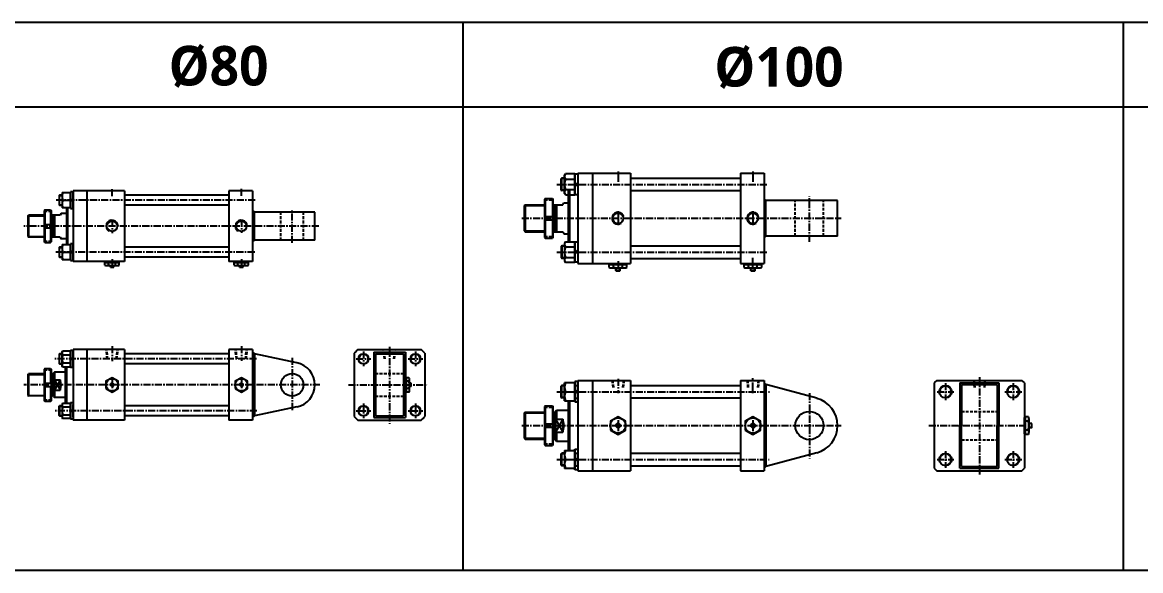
# Model space of a CAD drawing. Extents: x -819 to 5395, y 0 to 1986.
# Drawn here: x 2276 to 4257, y 1015 to 1986 of the extents above; entities that cross this region are included whole.
import ezdxf

# ---------------------------------------------------------------- set-up
doc = ezdxf.new("R2010")
doc.units = 0
doc.header["$LTSCALE"] = 10
doc.header["$MEASUREMENT"] = 0
for name, pattern in [('CENTER', [2, 1.25, -0.25, 0.25, -0.25]), ('CENTERX2', [4, 2.5, -0.5, 0.5, -0.5]), ('HIDDENX2', [0.75, 0.5, -0.25])]:
    doc.linetypes.add(name, pattern=pattern)
doc.layers.get('0').update_dxf_attribs({"linetype": 'CONTINUOUS'})
for name, color, linetype in [('CEN', 1, 'CENTERX2'), ('CENTER', 1, 'CENTER'), ('DIM', 2, 'CONTINUOUS'), ('HID', 2, 'HIDDENX2'), ('ML', 7, 'CONTINUOUS')]:
    doc.layers.add(name, color=color, linetype=linetype)
doc.styles.add('문자', font='romans.shx')

msp = doc.modelspace()

# ---------------------------------------------------------------- linework, layer by layer
for p, q in [((5395, 1986.4), (-2.9, 1986.4)), ((3057, 1015.4), (3057, 1986.4)), ((4226, 1986.4), (4226, 1015.4)), ((5395, 1836.4), (0, 1836.4)), ((2432.2, 1553.1), (2432.7, 1552.6)), ((2432.2, 1553.1), (2438.2, 1553.1)), ((2432.7, 1552.6), (2437.7, 1552.6)), ((2438.2, 1553.1), (2437.7, 1552.6)), ((2661.2, 1553.1), (2661.7, 1552.6)), ((2661.2, 1553.1), (2667.2, 1553.1)), ((2661.7, 1552.6), (2666.7, 1552.6)), ((2667.2, 1553.1), (2666.7, 1552.6)), ((2964.6, 1341.4), (2964.6, 1347.4)), ((2964.6, 1347.4), (2965.1, 1346.9)), ((2964.6, 1341.4), (2965.1, 1341.9)), ((2965.1, 1341.9), (2965.1, 1346.9)), ((5395, 1015.4), (0, 1015.4)), ((4226, 1015.4), (3057, 1015.4))]:
    msp.add_line(p, q)
at = {"color": 7, "linetype": 'Continuous'}
for p, q in [((2422.5, 1556.6), (2422.5, 1561)), ((2422.5, 1561), (2435.2, 1561)), ((2423.2, 1563), (2447.2, 1563)), ((2423.2, 1561), (2423.2, 1563)), ((2425.6, 1555.6), (2444.7, 1555.6)), ((2428.8, 1556.6), (2428.8, 1561)), ((2432.2, 1553.1), (2432.2, 1555.6)), ((2435.2, 1561), (2447.9, 1561)), ((2438.2, 1553.1), (2438.2, 1555.6)), ((2441.5, 1556.6), (2441.5, 1561)), ((2447.2, 1561), (2447.2, 1563)), ((2447.9, 1556.6), (2447.9, 1561)), ((2651.5, 1556.6), (2651.5, 1561)), ((2651.5, 1561), (2664.2, 1561)), ((2652.2, 1563), (2676.2, 1563)), ((2652.2, 1561), (2652.2, 1563)), ((2654.6, 1555.6), (2673.7, 1555.6)), ((2657.8, 1556.6), (2657.8, 1561)), ((2661.2, 1553.1), (2661.2, 1555.6)), ((2664.2, 1561), (2676.9, 1561)), ((2667.2, 1553.1), (2667.2, 1555.6)), ((2670.5, 1556.6), (2670.5, 1561)), ((2676.2, 1561), (2676.2, 1563)), ((2676.9, 1556.6), (2676.9, 1561)), ((3315.8, 1552.5), (3315.8, 1557.5)), ((3315.8, 1557.5), (3322.1, 1557.5)), ((3316.8, 1557.5), (3316.8, 1559.5)), ((3316.8, 1559.5), (3346, 1559.5)), ((3319, 1551.5), (3343.8, 1551.5)), ((3322.1, 1557.5), (3347, 1557.5)), ((3323.6, 1552.5), (3323.6, 1557.5)), ((3327.4, 1551.8), (3327.4, 1551.8)), ((3327.4, 1547), (3327.4, 1551.5)), ((3327.4, 1547), (3327.9, 1546.5)), ((3335.4, 1547), (3327.4, 1547)), ((3327.9, 1546.5), (3334.9, 1546.5)), ((3335.4, 1547), (3334.9, 1546.5)), ((3335.4, 1547), (3335.4, 1551.5)), ((3339.2, 1552.5), (3339.2, 1557.5)), ((3346, 1557.5), (3346, 1559.5)), ((3347, 1552.5), (3347, 1557.5)), ((3554.8, 1552.5), (3554.8, 1557.5)), ((3554.8, 1557.5), (3561.1, 1557.5)), ((3555.8, 1557.5), (3555.8, 1559.5)), ((3555.8, 1559.5), (3585, 1559.5)), ((3558, 1551.5), (3582.8, 1551.5)), ((3561.1, 1557.5), (3586, 1557.5)), ((3562.6, 1552.5), (3562.6, 1557.5)), ((3566.4, 1551.8), (3566.4, 1551.8)), ((3566.4, 1547), (3566.4, 1551.5)), ((3566.4, 1547), (3566.9, 1546.5)), ((3574.4, 1547), (3566.4, 1547)), ((3566.9, 1546.5), (3573.9, 1546.5)), ((3574.4, 1547), (3573.9, 1546.5)), ((3574.4, 1547), (3574.4, 1551.5)), ((3578.2, 1552.5), (3578.2, 1557.5)), ((3585, 1557.5), (3585, 1559.5)), ((3586, 1552.5), (3586, 1557.5)), ((2954.7, 1332.4), (2954.7, 1356.4)), ((2956.7, 1356.4), (2954.7, 1356.4)), ((2961.1, 1357.1), (2956.7, 1357.1)), ((2956.7, 1344.4), (2956.7, 1357.1)), ((2961.1, 1350.8), (2956.7, 1350.8)), ((2962.1, 1334.9), (2962.1, 1354)), ((2964.6, 1347.4), (2962.1, 1347.4)), ((2956.7, 1332.4), (2954.7, 1332.4)), ((2956.7, 1331.7), (2956.7, 1344.4)), ((2961.1, 1338.1), (2956.7, 1338.1)), ((2961.1, 1331.7), (2956.7, 1331.7)), ((2964.6, 1341.4), (2962.1, 1341.4)), ((4058.5, 1287.9), (4053.5, 1287.9)), ((4053.5, 1263), (4053.5, 1287.9)), ((4051.5, 1257.7), (4051.5, 1286.9)), ((4053.5, 1286.9), (4051.5, 1286.9)), ((4058.5, 1280.1), (4053.5, 1280.1)), ((4059.2, 1268.3), (4059.2, 1268.3)), ((4059.5, 1259.9), (4059.5, 1284.7)), ((4064, 1276.3), (4059.5, 1276.3)), ((4064, 1268.3), (4059.5, 1268.3)), ((4064, 1276.3), (4064.5, 1275.8)), ((4064, 1276.3), (4064, 1268.3)), ((4064, 1268.3), (4064.5, 1268.8)), ((4064.5, 1268.8), (4064.5, 1275.8)), ((4053.5, 1257.7), (4051.5, 1257.7)), ((4058.5, 1264.5), (4053.5, 1264.5)), ((4053.5, 1256.7), (4053.5, 1263)), ((4058.5, 1256.7), (4053.5, 1256.7))]:
    msp.add_line(p, q, dxfattribs=at)
for points in [[(2424.2, 1338.1), (2435.2, 1331.7), (2446.2, 1338.1), (2446.2, 1350.8), (2435.2, 1357.1), (2424.2, 1350.8)], [(2653.2, 1338.1), (2664.2, 1331.7), (2675.2, 1338.1), (2675.2, 1350.8), (2664.2, 1357.1), (2653.2, 1350.8)], [(2434.3, 1345.9), (2433.4, 1344.4), (2434.3, 1342.9), (2436, 1342.9), (2436.9, 1344.4), (2436, 1345.9)], [(2663.3, 1345.9), (2662.4, 1344.4), (2663.3, 1342.9), (2665, 1342.9), (2665.9, 1344.4), (2665, 1345.9)], [(3317.9, 1264.5), (3331.4, 1256.7), (3344.9, 1264.5), (3344.9, 1280.1), (3331.4, 1287.9), (3317.9, 1280.1)], [(3556.9, 1264.5), (3570.4, 1256.7), (3583.9, 1264.5), (3583.9, 1280.1), (3570.4, 1287.9), (3556.9, 1280.1)], [(3329.9, 1274.8), (3328.5, 1272.3), (3329.9, 1269.8), (3332.8, 1269.8), (3334.3, 1272.3), (3332.8, 1274.8)], [(3568.9, 1274.8), (3567.5, 1272.3), (3568.9, 1269.8), (3571.8, 1269.8), (3573.3, 1272.3), (3571.8, 1274.8)]]:
    msp.add_lwpolyline(points, close=True, dxfattribs=at)
for centre, radius in [((2435.2, 1344.4), 11), ((2664.2, 1344.4), 11), ((2435.2, 1344.4), 2.5), ((2664.2, 1344.4), 2.5), ((3331.4, 1272.3), 13.5), ((3331.4, 1272.3), 3.5), ((3570.4, 1272.3), 13.5), ((3570.4, 1272.3), 3.5)]:
    msp.add_circle(centre, radius, dxfattribs=at)
for centre, radius, start, end in [((2425.6, 1561.3), 5.62, 235.6158, 270), ((2425.6, 1561.3), 5.62, 235.6158, 304.3842), ((2435.2, 1576.6), 21, 252.412, 270), ((2435.2, 1576.6), 21, 270, 287.588), ((2444.7, 1561.3), 5.62, 235.6158, 304.3842), ((2654.6, 1561.3), 5.62, 235.6158, 270), ((2654.6, 1561.3), 5.62, 235.6158, 304.3842), ((2664.2, 1576.6), 21, 252.412, 270), ((2664.2, 1576.6), 21, 270, 287.588), ((2673.7, 1561.3), 5.62, 235.6158, 304.3842), ((3319, 1557.2), 5.62, 235.6158, 270), ((3319.7, 1559.8), 8.22, 241.7006, 298.2994), ((3331.4, 1582.9), 31.3, 255.6172, 270.0141), ((3331.4, 1582.9), 31.3, 269.9859, 284.3828), ((3343.1, 1559.8), 8.22, 241.7006, 298.2994), ((3558, 1557.2), 5.62, 235.6158, 270), ((3558.7, 1559.8), 8.22, 241.7006, 298.2994), ((3570.4, 1582.9), 31.3, 255.6172, 270.0141), ((3570.4, 1582.9), 31.3, 269.9859, 284.3828), ((3582.1, 1559.8), 8.22, 241.7006, 298.2994), ((2956.5, 1354), 5.62, 325.6158, 34.3842), ((2941.1, 1344.4), 21, 0, 17.588), ((2941.1, 1344.4), 21, 342.412, 0), ((2956.5, 1334.9), 5.62, 325.6158, 34.3842), ((2956.5, 1334.9), 5.62, 325.6158, 0), ((4051.2, 1284), 8.22, 331.7006, 28.2994), ((4028.1, 1272.3), 31.3, 359.9859, 14.3828), ((4028.1, 1272.3), 31.3, 345.6172, 0.0141), ((4051.2, 1260.6), 8.22, 331.7006, 28.2994), ((4053.8, 1259.9), 5.62, 325.6158, 0)]:
    msp.add_arc(centre, radius, start, end, dxfattribs=at)
at = {"layer": 'CEN'}
for p, q in [((3331.4, 1652.3), (3331.4, 1626.7)), ((3570.4, 1652.3), (3570.4, 1626.7)), ((3331.4, 1282.1), (3331.4, 1262.4)), ((3570.4, 1282.1), (3570.4, 1262.4))]:
    msp.add_line(p, q, dxfattribs=at)
at = {"layer": 'CENTER'}
for p, q in [((2435.2, 1678.7), (2435.2, 1691.8)), ((2664.2, 1679.3), (2664.2, 1691.8)), ((3222.8, 1699.5), (3595.3, 1699.5)), ((2688.5, 1671.5), (2333.6, 1671.5)), ((3670.4, 1597.5), (3670.4, 1678.2)), ((2754.2, 1595.7), (2754.2, 1655.6)), ((2801.3, 1625.5), (2278.6, 1625.5)), ((2435.2, 1637), (2435.2, 1613.2)), ((2664.2, 1637), (2664.2, 1613.5)), ((3160.9, 1639.5), (3727, 1639.5)), ((2687.8, 1579.5), (2333.6, 1579.5)), ((2435.2, 1567.2), (2435.2, 1552.4)), ((2664.2, 1567), (2664.2, 1551.6)), ((3222.8, 1579.5), (3595.3, 1579.5)), ((3331.4, 1563.4), (3331.4, 1550.5)), ((2435.2, 1412.9), (2435.2, 1386.7)), ((2664.2, 1412.9), (2664.2, 1387.1)), ((2926.7, 1411.8), (2926.7, 1275.4)), ((2691.1, 1390.4), (2333.6, 1390.4)), ((2754.2, 1392.4), (2754.2, 1297.9)), ((2867.7, 1390.4), (2893.7, 1390.4)), ((2880.7, 1403.4), (2880.7, 1377.4)), ((2959.7, 1390.4), (2985.7, 1390.4)), ((2972.7, 1403.4), (2972.7, 1377.4)), ((2435.2, 1355.9), (2435.2, 1332.2)), ((2664.2, 1355.9), (2664.2, 1332.4)), ((3331.4, 1355.3), (3331.4, 1329.6)), ((3971.5, 1357.9), (3971.5, 1184.1)), ((2803.4, 1344.4), (2279, 1344.4)), ((2853.8, 1344.4), (2994, 1344.4)), ((3222.8, 1332.3), (3599.8, 1332.3)), ((3670.4, 1329.9), (3670.4, 1214)), ((2880.7, 1311.4), (2880.7, 1285.4)), ((2972.7, 1311.4), (2972.7, 1285.4)), ((2691.7, 1298.4), (2333.6, 1298.4)), ((2867.7, 1298.4), (2893.7, 1298.4)), ((2872.8, 1298.4), (2888.5, 1298.4)), ((2880.7, 1306.1), (2880.7, 1290.8)), ((2959.7, 1298.4), (2985.7, 1298.4)), ((2964.8, 1298.4), (2980.5, 1298.4)), ((2972.7, 1306.1), (2972.7, 1290.8)), ((3160.9, 1272.3), (3727, 1272.3)), ((3882, 1272.3), (4055.3, 1272.3)), ((3222.8, 1212.3), (3599, 1212.3))]:
    msp.add_line(p, q, dxfattribs=at)
at = {"layer": 'DIM'}
for p, q in [((2329.2, 1644), (2330.9, 1645)), ((3165.4, 1662), (3201.4, 1662)), ((3216.4, 1662), (3218.4, 1662)), ((3218.4, 1662), (3220.4, 1663.2)), ((2286.2, 1644), (2315.2, 1644)), ((2327.2, 1644), (2329.2, 1644)), ((2286.2, 1607), (2315.2, 1607)), ((2327.2, 1607), (2329.2, 1607)), ((2329.2, 1607), (2330.9, 1606)), ((3165.4, 1617), (3201.4, 1617)), ((3216.4, 1617), (3218.4, 1617)), ((3218.4, 1617), (3220.4, 1615.9)), ((2432.7, 1552.6), (2432.7, 1555.6)), ((2437.7, 1552.6), (2437.7, 1555.6)), ((2661.7, 1552.6), (2661.7, 1555.6)), ((2666.7, 1552.6), (2666.7, 1555.6)), ((2286.2, 1362.9), (2315.2, 1362.9)), ((2327.2, 1362.9), (2329.2, 1362.9)), ((2329.2, 1362.9), (2330.9, 1363.9)), ((2333.2, 1353.1), (2343.2, 1335.2)), ((2343.2, 1353.1), (2333.2, 1335.2)), ((2965.1, 1346.9), (2962.1, 1346.9)), ((2965.1, 1341.9), (2962.1, 1341.9)), ((2286.2, 1325.9), (2315.2, 1325.9)), ((2327.2, 1325.9), (2329.2, 1325.9)), ((2329.2, 1325.9), (2330.9, 1324.9)), ((3165.4, 1294.8), (3201.4, 1294.8)), ((3216.4, 1294.8), (3218.4, 1294.8)), ((3218.4, 1294.8), (3220.4, 1296)), ((3233.4, 1283.8), (3220.4, 1260.8)), ((3220.4, 1283.8), (3233.4, 1260.8)), ((3165.4, 1249.8), (3201.4, 1249.8)), ((3216.4, 1249.8), (3218.4, 1249.8)), ((3218.4, 1249.8), (3220.4, 1248.6))]:
    msp.add_line(p, q, dxfattribs=at)
for centre, radius, start, end in [((3331.4, 1639.5), 10.5, 14.556, 303.4321), ((3570.4, 1639.5), 10.5, 14.556, 303.4321), ((2435.2, 1625.5), 10.5, 0, 235.5546), ((2664.2, 1625.5), 10.5, 0, 235.5546), ((2435.2, 1344.4), 3, 270, 180), ((2664.2, 1344.4), 3, 270, 180)]:
    msp.add_arc(centre, radius, start, end, dxfattribs=at)
at = {"layer": 'DIM', "color": 2}
for centre in [(2880.7, 1390.4), (2972.7, 1390.4), (2880.7, 1298.4), (2972.7, 1298.4)]:
    msp.add_arc(centre, 8.25, 269.9848, 180, dxfattribs=at)
at = {"layer": 'HID'}
for p, q in [((3201.4, 1672), (3216.4, 1672)), ((3645.4, 1608), (3645.4, 1671)), ((3695.4, 1608), (3695.4, 1671)), ((2315.2, 1652), (2327.2, 1652)), ((2734.2, 1600.5), (2734.2, 1650.5)), ((2774.2, 1600.5), (2774.2, 1650.5)), ((3201.4, 1607), (3216.4, 1607)), ((2315.2, 1599), (2327.2, 1599)), ((2426.4, 1390.4), (2424.7, 1406.9)), ((2427.7, 1390.4), (2425.9, 1406.9)), ((2442.6, 1390.4), (2444.4, 1406.9)), ((2443.9, 1390.4), (2445.7, 1406.9)), ((2655.4, 1390.4), (2653.7, 1406.9)), ((2656.7, 1390.4), (2654.9, 1406.9)), ((2671.6, 1390.4), (2673.4, 1406.9)), ((2672.9, 1390.4), (2674.7, 1406.9)), ((2918, 1390.4), (2916.2, 1406.9)), ((2919.2, 1390.4), (2917.4, 1406.9)), ((2934.2, 1390.4), (2935.9, 1406.9)), ((2935.4, 1390.4), (2937.2, 1406.9)), ((2315.2, 1370.9), (2327.2, 1370.9)), ((2901.7, 1364.4), (2951.7, 1364.4)), ((3320.9, 1352.3), (3322.1, 1338.3)), ((3322.1, 1352.3), (3323.3, 1338.3)), ((3340.7, 1352.3), (3339.5, 1338.3)), ((3341.9, 1352.3), (3340.6, 1338.3)), ((3559.9, 1352.3), (3561.1, 1338.3)), ((3561.1, 1352.3), (3562.3, 1338.3)), ((3579.7, 1352.3), (3578.5, 1338.3)), ((3580.9, 1352.3), (3579.6, 1338.3)), ((3961, 1352.3), (3962.2, 1338.3)), ((3962.1, 1352.3), (3963.4, 1338.3)), ((3980.8, 1352.3), (3979.6, 1338.3)), ((3981.9, 1352.3), (3980.7, 1338.3)), ((2315.2, 1317.9), (2327.2, 1317.9)), ((2901.7, 1324.4), (2951.7, 1324.4)), ((3201.4, 1304.8), (3216.4, 1304.8)), ((3940, 1297.3), (4003, 1297.3)), ((3201.4, 1239.8), (3216.4, 1239.8)), ((3940, 1247.3), (4003, 1247.3))]:
    msp.add_line(p, q, dxfattribs=at)
at = {"layer": 'ML'}
for p, q in [((3230.8, 1709.5), (3231.8, 1710.5)), ((3230.8, 1689.5), (3230.8, 1709.5)), ((3236.8, 1710.5), (3231.8, 1710.5)), ((3231.8, 1688.5), (3231.8, 1710.5)), ((3236.8, 1715.5), (3238.2, 1718)), ((3236.8, 1683.5), (3236.8, 1715.5)), ((3254.8, 1718), (3238.2, 1718)), ((3238.2, 1708.8), (3254.8, 1708.8)), ((3254.8, 1681.1), (3254.8, 1718)), ((3254.8, 1717.6), (3254.8, 1681.5)), ((3260.4, 1717.6), (3254.8, 1717.6)), ((3260.4, 1719.5), (3353.4, 1719.5)), ((3260.4, 1719.5), (3260.4, 1559.5)), ((3286.4, 1719.5), (3286.4, 1559.5)), ((3353.4, 1719.5), (3353.4, 1559.5)), ((3353.4, 1710.5), (3548.4, 1710.5)), ((3548.4, 1719.5), (3548.4, 1559.5)), ((3548.4, 1719.5), (3590.4, 1719.5)), ((3590.4, 1719.5), (3590.4, 1559.5)), ((2346.6, 1685), (2346.6, 1658)), ((2346.6, 1685), (2361.6, 1685)), ((2361.6, 1686.3), (2361.6, 1656.7)), ((2366.2, 1686.3), (2361.6, 1686.3)), ((2361.6, 1657.7), (2361.6, 1685.4)), ((2361.6, 1685), (2361.6, 1658)), ((2366.2, 1688), (2366.2, 1563)), ((2457.2, 1688), (2366.2, 1688)), ((2366.2, 1656.7), (2366.2, 1686.3)), ((2390.2, 1688), (2390.2, 1563)), ((2457.2, 1688), (2457.2, 1563)), ((2684.2, 1688), (2642.2, 1688)), ((2642.2, 1688), (2642.2, 1563)), ((2684.2, 1688), (2684.2, 1563)), ((3230.8, 1689.5), (3231.8, 1688.5)), ((3236.8, 1688.5), (3231.8, 1688.5)), ((3238.2, 1690.3), (3254.8, 1690.3)), ((3243.4, 1690.3), (3243.4, 1598)), ((3245.4, 1690.3), (3245.4, 1598)), ((3254.8, 1703.3), (3260.4, 1697.7)), ((3254.8, 1701.4), (3260.4, 1695.8)), ((3353.4, 1688.5), (3548.4, 1688.5)), ((2342.2, 1680.5), (2341.6, 1679.9)), ((2341.6, 1679.9), (2341.6, 1663.1)), ((2342.2, 1680.5), (2346.6, 1680.5)), ((2345.6, 1680.5), (2342.2, 1680.5)), ((2342.2, 1662.5), (2342.2, 1680.5)), ((2347.8, 1671.5), (2361.6, 1671.5)), ((2361.6, 1674.6), (2366.2, 1670)), ((2361.6, 1673.1), (2366.2, 1668.5)), ((2366.2, 1681), (2366.2, 1662)), ((2642.2, 1680.5), (2457.2, 1680.5)), ((3202.4, 1674.5), (3201.4, 1673.5)), ((3201.4, 1673.5), (3201.4, 1605.5)), ((3202.4, 1674.5), (3215.4, 1674.5)), ((3202.4, 1674.5), (3202.4, 1642.5)), ((3215.4, 1674.5), (3216.4, 1673.5)), ((3215.4, 1674.5), (3215.4, 1642.5)), ((3216.4, 1605.5), (3216.4, 1673.5)), ((3233.4, 1663.5), (3235.4, 1667)), ((3235.4, 1667), (3243.4, 1667)), ((3238.2, 1681.1), (3236.8, 1683.5)), ((3238.2, 1681.1), (3254.8, 1681.1)), ((3254.8, 1681.5), (3260.4, 1681.5)), ((3590.4, 1674), (3593.4, 1671)), ((3593.4, 1608), (3593.4, 1671)), ((3720.4, 1671), (3593.4, 1671)), ((3720.4, 1608), (3720.4, 1671)), ((2286.2, 1644), (2287.2, 1645)), ((2315.2, 1645), (2287.2, 1645)), ((2287.2, 1645), (2287.2, 1606)), ((2316.2, 1654.5), (2315.2, 1653.5)), ((2315.2, 1653.5), (2315.2, 1597.5)), ((2316.2, 1654.5), (2326.2, 1654.5)), ((2316.2, 1654.5), (2316.2, 1628.5)), ((2326.2, 1654.5), (2327.2, 1653.5)), ((2326.2, 1654.5), (2326.2, 1628.5)), ((2327.2, 1653.5), (2327.2, 1597.5)), ((2343.2, 1645), (2327.2, 1645)), ((2327.2, 1645), (2327.2, 1606)), ((2329.2, 1645), (2329.2, 1606)), ((2331.2, 1645), (2331.2, 1606)), ((2333.2, 1645), (2333.2, 1606)), ((2341.6, 1663.1), (2342.2, 1662.5)), ((2342.2, 1662.5), (2346.6, 1662.5)), ((2345.6, 1662.5), (2342.2, 1662.5)), ((2345.2, 1648), (2343.2, 1645)), ((2354.2, 1648), (2345.2, 1648)), ((2361.6, 1658), (2346.6, 1658)), ((2354.2, 1658), (2354.2, 1593)), ((2356.2, 1658), (2356.2, 1593)), ((2361.6, 1656.7), (2366.2, 1656.7)), ((2642.2, 1662.5), (2457.2, 1662.5)), ((2684.2, 1653.5), (2687.2, 1650.5)), ((2687.2, 1600.5), (2687.2, 1650.5)), ((2794.2, 1650.5), (2687.2, 1650.5)), ((2794.2, 1600.5), (2794.2, 1650.5)), ((3166.9, 1663.5), (3165.4, 1662)), ((3165.4, 1662), (3165.4, 1617)), ((3166.9, 1663.5), (3201.4, 1663.5)), ((3166.9, 1663.5), (3166.9, 1615.5)), ((3216.4, 1663.5), (3233.4, 1663.5)), ((3218.4, 1663.5), (3218.4, 1615.5)), ((3220.4, 1663.5), (3220.4, 1615.5)), ((3222.4, 1663.5), (3222.4, 1615.5)), ((2286.2, 1644), (2286.2, 1607)), ((2315.2, 1628.5), (2327.2, 1628.5)), ((3201.4, 1642.5), (3216.4, 1642.5)), ((3201.4, 1636.5), (3216.4, 1636.5)), ((3202.4, 1636.5), (3202.4, 1604.5)), ((3215.4, 1636.5), (3215.4, 1604.5)), ((2286.2, 1607), (2287.2, 1606)), ((2315.2, 1606), (2287.2, 1606)), ((2315.2, 1622.5), (2327.2, 1622.5)), ((2316.2, 1622.5), (2316.2, 1596.5)), ((2326.2, 1622.5), (2326.2, 1596.5)), ((2343.2, 1606), (2327.2, 1606)), ((2343.2, 1606), (2345.2, 1603)), ((3165.4, 1617), (3166.9, 1615.5)), ((3166.9, 1615.5), (3201.4, 1615.5)), ((3201.4, 1605.5), (3202.4, 1604.5)), ((3202.4, 1604.5), (3215.4, 1604.5)), ((3216.4, 1605.5), (3215.4, 1604.5)), ((3216.4, 1615.5), (3233.4, 1615.5)), ((3233.4, 1615.5), (3235.4, 1612)), ((3235.4, 1612), (3243.4, 1612)), ((3590.4, 1605), (3593.4, 1608)), ((3720.4, 1608), (3593.4, 1608)), ((2316.2, 1596.5), (2315.2, 1597.5)), ((2316.2, 1596.5), (2326.2, 1596.5)), ((2326.2, 1596.5), (2327.2, 1597.5)), ((2342.2, 1588.5), (2341.6, 1587.9)), ((2341.6, 1587.9), (2341.6, 1571.1)), ((2342.2, 1588.5), (2346.6, 1588.5)), ((2345.6, 1588.5), (2342.2, 1588.5)), ((2342.2, 1570.5), (2342.2, 1588.5)), ((2354.2, 1603), (2345.2, 1603)), ((2346.6, 1593), (2346.6, 1566)), ((2346.6, 1593), (2361.6, 1593)), ((2361.6, 1594.3), (2361.6, 1564.7)), ((2366.2, 1594.3), (2361.6, 1594.3)), ((2361.6, 1565.7), (2361.6, 1593.4)), ((2361.6, 1593), (2361.6, 1566)), ((2366.2, 1564.7), (2366.2, 1594.3)), ((2366.2, 1589), (2366.2, 1570)), ((2642.2, 1588.5), (2457.2, 1588.5)), ((2684.2, 1597.5), (2687.2, 1600.5)), ((2794.2, 1600.5), (2687.2, 1600.5)), ((3230.8, 1589.5), (3231.8, 1590.5)), ((3230.8, 1589.5), (3230.8, 1569.5)), ((3236.8, 1590.5), (3231.8, 1590.5)), ((3231.8, 1590.5), (3231.8, 1568.5)), ((3238.2, 1598), (3236.8, 1595.5)), ((3236.8, 1595.5), (3236.8, 1563.5)), ((3238.2, 1598), (3254.8, 1598)), ((3238.2, 1588.8), (3254.8, 1588.8)), ((3254.8, 1598), (3254.8, 1561.1)), ((3254.8, 1561.5), (3254.8, 1597.6)), ((3254.8, 1597.6), (3260.4, 1597.6)), ((3353.4, 1590.5), (3548.4, 1590.5)), ((2341.6, 1571.1), (2342.2, 1570.5)), ((2342.2, 1570.5), (2346.6, 1570.5)), ((2345.6, 1570.5), (2342.2, 1570.5)), ((2361.6, 1566), (2346.6, 1566)), ((2347.8, 1579.5), (2361.6, 1579.5)), ((2361.6, 1582.6), (2366.2, 1578)), ((2361.6, 1581.1), (2366.2, 1576.5)), ((2642.2, 1570.5), (2457.2, 1570.5)), ((3230.8, 1569.5), (3231.8, 1568.5)), ((3236.8, 1568.5), (3231.8, 1568.5)), ((3238.2, 1570.3), (3254.8, 1570.3)), ((3254.8, 1577.7), (3260.4, 1583.3)), ((3254.8, 1575.8), (3260.4, 1581.4)), ((3353.4, 1568.5), (3548.4, 1568.5)), ((2361.6, 1564.7), (2366.2, 1564.7)), ((2457.2, 1563), (2366.2, 1563)), ((2684.2, 1563), (2642.2, 1563)), ((3236.8, 1563.5), (3238.2, 1561.1)), ((3254.8, 1561.1), (3238.2, 1561.1)), ((3260.4, 1561.5), (3254.8, 1561.5)), ((3260.4, 1559.5), (3353.4, 1559.5)), ((3548.4, 1559.5), (3590.4, 1559.5)), ((2366.2, 1406.9), (2366.2, 1281.9)), ((2457.2, 1406.9), (2366.2, 1406.9)), ((2390.2, 1406.9), (2390.2, 1281.9)), ((2457.2, 1406.9), (2457.2, 1281.9)), ((2684.2, 1406.9), (2642.2, 1406.9)), ((2642.2, 1406.9), (2642.2, 1281.9)), ((2684.2, 1406.9), (2684.2, 1281.9)), ((2870.6, 1406.9), (2982.8, 1406.9)), ((2342.2, 1399.4), (2341.6, 1398.8)), ((2341.6, 1398.8), (2341.6, 1382)), ((2342.2, 1399.4), (2346.6, 1399.4)), ((2345.6, 1399.4), (2342.2, 1399.4)), ((2342.2, 1381.4), (2342.2, 1399.4)), ((2346.6, 1402.4), (2347.6, 1404.3)), ((2346.6, 1378.4), (2346.6, 1402.4)), ((2361.6, 1404.3), (2347.6, 1404.3)), ((2347.6, 1397.4), (2361.6, 1397.4)), ((2361.6, 1405.2), (2361.6, 1375.6)), ((2366.2, 1405.2), (2361.6, 1405.2)), ((2361.6, 1376.6), (2361.6, 1404.3)), ((2361.6, 1393.5), (2366.2, 1388.9)), ((2361.6, 1392), (2366.2, 1387.4)), ((2366.2, 1375.6), (2366.2, 1405.2)), ((2366.2, 1401.4), (2366.2, 1379.5)), ((2366.2, 1379.5), (2366.2, 1401.4)), ((2642.2, 1399.4), (2457.2, 1399.4)), ((2642.2, 1396.4), (2642.2, 1292.4)), ((2684.2, 1402.4), (2687.2, 1399.4)), ((2687.2, 1399.4), (2687.2, 1289.4)), ((2762.4, 1383.6), (2687.2, 1399.4)), ((2864.2, 1400.6), (2864.2, 1288.3)), ((2898.7, 1402.4), (2898.7, 1286.4)), ((2898.7, 1402.4), (2954.7, 1402.4)), ((2901.7, 1399.4), (2901.7, 1289.4)), ((2901.7, 1399.4), (2951.7, 1399.4)), ((2951.7, 1399.4), (2951.7, 1289.4)), ((2954.7, 1402.4), (2954.7, 1286.4)), ((2989.2, 1400.6), (2989.2, 1288.3)), ((2316.2, 1373.4), (2315.2, 1372.4)), ((2315.2, 1372.4), (2315.2, 1316.4)), ((2316.2, 1373.4), (2326.2, 1373.4)), ((2316.2, 1373.4), (2316.2, 1347.4)), ((2326.2, 1373.4), (2327.2, 1372.4)), ((2326.2, 1373.4), (2326.2, 1347.4)), ((2327.2, 1372.4), (2327.2, 1316.4)), ((2333.2, 1366.9), (2331.2, 1364.9)), ((2352.2, 1366.9), (2333.2, 1366.9)), ((2333.2, 1366.9), (2333.2, 1321.9)), ((2341.6, 1382), (2342.2, 1381.4)), ((2342.2, 1381.4), (2346.6, 1381.4)), ((2345.6, 1381.4), (2342.2, 1381.4)), ((2347.6, 1376.6), (2346.6, 1378.4)), ((2347.6, 1383.5), (2361.6, 1383.5)), ((2347.6, 1376.6), (2361.6, 1376.6)), ((2352.2, 1376.6), (2352.2, 1312.3)), ((2354.2, 1376.6), (2354.2, 1312.3)), ((2361.6, 1375.6), (2366.2, 1375.6)), ((2642.2, 1381.4), (2457.2, 1381.4)), ((2286.2, 1362.9), (2287.2, 1363.9)), ((2286.2, 1362.9), (2286.2, 1325.9)), ((2315.2, 1363.9), (2287.2, 1363.9)), ((2287.2, 1363.9), (2287.2, 1324.9)), ((2315.2, 1347.4), (2327.2, 1347.4)), ((2331.2, 1363.9), (2327.2, 1363.9)), ((2327.2, 1363.9), (2327.2, 1324.9)), ((2329.2, 1363.9), (2329.2, 1324.9)), ((2331.2, 1364.9), (2331.2, 1323.9)), ((2333.2, 1353.1), (2343.2, 1353.1)), ((2343.2, 1353.1), (2343.2, 1335.2)), ((3236.8, 1316.3), (3236.8, 1348.3)), ((3254.8, 1348.3), (3236.8, 1348.3)), ((3254.8, 1350.3), (3254.8, 1314.2)), ((3260.4, 1350.3), (3254.8, 1350.3)), ((3254.8, 1316.3), (3254.8, 1348.3)), ((3260.4, 1352.3), (3353.4, 1352.3)), ((3260.4, 1352.3), (3260.4, 1192.3)), ((3260.4, 1314.2), (3260.4, 1350.3)), ((3286.4, 1352.3), (3286.4, 1192.3)), ((3353.4, 1352.3), (3353.4, 1192.3)), ((3548.4, 1352.3), (3548.4, 1192.3)), ((3548.4, 1352.3), (3590.4, 1352.3)), ((3590.4, 1352.3), (3590.4, 1192.3)), ((3590.4, 1347.8), (3593.4, 1344.8)), ((3891.5, 1347.8), (3891.5, 1196.8)), ((3896, 1352.3), (4047, 1352.3)), ((3937, 1347.8), (3937, 1272.3)), ((3937, 1347.8), (4006, 1347.8)), ((4006, 1347.8), (4006, 1272.3)), ((4051.5, 1347.8), (4051.5, 1196.8)), ((2315.2, 1341.4), (2327.2, 1341.4)), ((2316.2, 1341.4), (2316.2, 1315.4)), ((2326.2, 1341.4), (2326.2, 1315.4)), ((2333.2, 1335.2), (2343.2, 1335.2)), ((3230.8, 1342.3), (3231.8, 1343.3)), ((3230.8, 1322.3), (3230.8, 1342.3)), ((3236.8, 1343.3), (3231.8, 1343.3)), ((3231.8, 1321.3), (3231.8, 1343.3)), ((3238.2, 1332.3), (3254.8, 1332.3)), ((3254.8, 1343.5), (3260.4, 1343.5)), ((3254.8, 1336), (3260.4, 1330.4)), ((3254.8, 1334.2), (3260.4, 1328.6)), ((3260.4, 1322), (3260.4, 1342.6)), ((3353.4, 1343.3), (3548.4, 1343.3)), ((3593.4, 1344.8), (3593.4, 1199.8)), ((3683.4, 1320.6), (3593.4, 1344.8)), ((3940, 1344.8), (3940, 1272.3)), ((3940, 1344.8), (4003, 1344.8)), ((4003, 1344.8), (4003, 1272.3)), ((2286.2, 1325.9), (2287.2, 1324.9)), ((2315.2, 1324.9), (2287.2, 1324.9)), ((2316.2, 1315.4), (2315.2, 1316.4)), ((2316.2, 1315.4), (2326.2, 1315.4)), ((2326.2, 1315.4), (2327.2, 1316.4)), ((2331.2, 1324.9), (2327.2, 1324.9)), ((2331.2, 1323.9), (2333.2, 1321.9)), ((2352.2, 1321.9), (2333.2, 1321.9)), ((2341.6, 1306.8), (2342.2, 1307.5)), ((2342.2, 1307.5), (2346.6, 1307.5)), ((2345.6, 1307.5), (2342.2, 1307.5)), ((2342.2, 1307.5), (2342.2, 1289.5)), ((2347.6, 1312.3), (2346.6, 1310.4)), ((2346.6, 1310.4), (2346.6, 1286.4)), ((2347.6, 1312.3), (2361.6, 1312.3)), ((2361.6, 1283.6), (2361.6, 1313.2)), ((2361.6, 1313.2), (2366.2, 1313.2)), ((2361.6, 1312.3), (2361.6, 1284.6)), ((2366.2, 1313.2), (2366.2, 1283.6)), ((2366.2, 1309.4), (2366.2, 1287.5)), ((2366.2, 1287.5), (2366.2, 1309.4)), ((2642.2, 1307.4), (2457.2, 1307.4)), ((3230.8, 1322.3), (3231.8, 1321.3)), ((3236.8, 1321.3), (3231.8, 1321.3)), ((3236.8, 1316.3), (3254.8, 1316.3)), ((3243.4, 1316.3), (3243.4, 1228.3)), ((3245.4, 1316.3), (3245.4, 1228.3)), ((3254.8, 1321), (3260.4, 1321)), ((3254.8, 1314.2), (3260.4, 1314.2)), ((3353.4, 1321.3), (3548.4, 1321.3)), ((2341.6, 1290.1), (2341.6, 1306.8)), ((2342.2, 1289.5), (2341.6, 1290.1)), ((2342.2, 1289.5), (2346.6, 1289.5)), ((2345.6, 1289.5), (2342.2, 1289.5)), ((2347.6, 1305.4), (2361.6, 1305.4)), ((2347.6, 1291.5), (2361.6, 1291.5)), ((2361.6, 1296.9), (2366.2, 1301.5)), ((2361.6, 1295.4), (2366.2, 1300)), ((2642.2, 1289.4), (2457.2, 1289.4)), ((2684.2, 1286.4), (2687.2, 1289.4)), ((2762.4, 1305.3), (2687.2, 1289.4)), ((2901.7, 1289.4), (2951.7, 1289.4)), ((3166.9, 1296.3), (3165.4, 1294.8)), ((3165.4, 1294.8), (3165.4, 1249.8)), ((3166.9, 1296.3), (3201.4, 1296.3)), ((3166.9, 1296.3), (3166.9, 1248.3)), ((3202.4, 1307.3), (3201.4, 1306.3)), ((3201.4, 1306.3), (3201.4, 1238.3)), ((3202.4, 1307.3), (3215.4, 1307.3)), ((3202.4, 1307.3), (3202.4, 1275.3)), ((3215.4, 1307.3), (3216.4, 1306.3)), ((3215.4, 1307.3), (3215.4, 1275.3)), ((3216.4, 1238.3), (3216.4, 1306.3)), ((3216.4, 1296.3), (3220.4, 1296.3)), ((3218.4, 1296.3), (3218.4, 1248.3)), ((3220.4, 1297.8), (3222.4, 1299.8)), ((3220.4, 1297.8), (3220.4, 1246.8)), ((3222.4, 1299.8), (3243.4, 1299.8)), ((3222.4, 1299.8), (3222.4, 1283.8)), ((2346.6, 1286.4), (2347.6, 1284.6)), ((2361.6, 1284.6), (2347.6, 1284.6)), ((2366.2, 1283.6), (2361.6, 1283.6)), ((2457.2, 1281.9), (2366.2, 1281.9)), ((2684.2, 1281.9), (2642.2, 1281.9)), ((2870.6, 1281.9), (2982.8, 1281.9)), ((2898.7, 1286.4), (2954.7, 1286.4)), ((3201.4, 1275.3), (3216.4, 1275.3)), ((3201.4, 1269.3), (3216.4, 1269.3)), ((3202.4, 1269.3), (3202.4, 1237.3)), ((3215.4, 1269.3), (3215.4, 1237.3)), ((3220.4, 1283.8), (3233.4, 1283.8)), ((3233.4, 1283.8), (3233.4, 1260.8)), ((3937, 1196.8), (3937, 1272.3)), ((3940, 1199.8), (3940, 1272.3)), ((4003, 1199.8), (4003, 1272.3)), ((4006, 1196.8), (4006, 1272.3)), ((3165.4, 1249.8), (3166.9, 1248.3)), ((3166.9, 1248.3), (3201.4, 1248.3)), ((3216.4, 1248.3), (3220.4, 1248.3)), ((3220.4, 1260.8), (3233.4, 1260.8)), ((3222.4, 1260.8), (3222.4, 1244.8)), ((3201.4, 1238.3), (3202.4, 1237.3)), ((3202.4, 1237.3), (3215.4, 1237.3)), ((3216.4, 1238.3), (3215.4, 1237.3)), ((3220.4, 1246.8), (3222.4, 1244.8)), ((3222.4, 1244.8), (3243.4, 1244.8)), ((3236.8, 1228.3), (3236.8, 1196.3)), ((3236.8, 1228.3), (3254.8, 1228.3)), ((3254.8, 1194.2), (3254.8, 1230.3)), ((3254.8, 1230.3), (3260.4, 1230.3)), ((3254.8, 1228.3), (3254.8, 1196.3)), ((3260.4, 1230.3), (3260.4, 1194.2)), ((3230.8, 1222.3), (3231.8, 1223.3)), ((3230.8, 1202.3), (3230.8, 1222.3)), ((3236.8, 1223.3), (3231.8, 1223.3)), ((3231.8, 1201.3), (3231.8, 1223.3)), ((3238.2, 1212.3), (3254.8, 1212.3)), ((3254.8, 1223.5), (3260.4, 1223.5)), ((3254.8, 1210.4), (3260.4, 1216)), ((3254.8, 1208.6), (3260.4, 1214.2)), ((3260.4, 1202), (3260.4, 1222.6)), ((3353.4, 1223.3), (3548.4, 1223.3)), ((3683.4, 1224), (3593.4, 1199.8)), ((3230.8, 1202.3), (3231.8, 1201.3)), ((3236.8, 1201.3), (3231.8, 1201.3)), ((3254.8, 1196.3), (3236.8, 1196.3)), ((3254.8, 1201), (3260.4, 1201)), ((3260.4, 1194.2), (3254.8, 1194.2)), ((3260.4, 1192.3), (3353.4, 1192.3)), ((3353.4, 1201.3), (3548.4, 1201.3)), ((3548.4, 1192.3), (3590.4, 1192.3)), ((3590.4, 1196.8), (3593.4, 1199.8)), ((3896, 1192.3), (4047, 1192.3)), ((3937, 1196.8), (4006, 1196.8)), ((3940, 1199.8), (4003, 1199.8))]:
    msp.add_line(p, q, dxfattribs=at)
at = {"layer": 'ML', "color": 2}
for p, q in [((3236.8, 1709.8), (3231, 1709.8)), ((3236.8, 1689.3), (3231, 1689.3)), ((2341.6, 1679.9), (2346.6, 1679.9)), ((2341.6, 1663.1), (2346.6, 1663.1)), ((2341.6, 1587.9), (2346.6, 1587.9)), ((3236.8, 1589.8), (3231, 1589.8)), ((2341.6, 1571.1), (2346.6, 1571.1)), ((3236.8, 1569.3), (3231, 1569.3)), ((3327.9, 1551.7), (3327.9, 1551.7)), ((3327.9, 1546.5), (3327.9, 1551.5)), ((3334.9, 1546.5), (3334.9, 1551.5)), ((3566.9, 1551.7), (3566.9, 1551.7)), ((3566.9, 1546.5), (3566.9, 1551.5)), ((3573.9, 1546.5), (3573.9, 1551.5)), ((2341.6, 1398.8), (2346.6, 1398.8)), ((2341.6, 1382), (2346.6, 1382)), ((3236.8, 1342.5), (3231, 1342.5)), ((3236.8, 1322), (3231, 1322)), ((2341.6, 1306.8), (2346.6, 1306.8)), ((2341.6, 1290.1), (2346.6, 1290.1)), ((4059.3, 1268.8), (4059.3, 1268.8)), ((4064.5, 1275.8), (4059.5, 1275.8)), ((4064.5, 1268.8), (4059.5, 1268.8)), ((3236.8, 1222.5), (3231, 1222.5)), ((3236.8, 1202), (3231, 1202))]:
    msp.add_line(p, q, dxfattribs=at)
at = {"layer": 'ML', "color": 1, "linetype": 'CENTER', "ltscale": 1.5}
for p, q in [((3331.4, 1722.5), (3331.4, 1703.7)), ((3570.4, 1722.5), (3570.4, 1703.7)), ((3570.4, 1550.5), (3570.4, 1569.4)), ((3570.4, 1329.9), (3570.4, 1356.7))]:
    msp.add_line(p, q, dxfattribs=at)
at = {"layer": 'ML', "color": 1, "linetype": 'CENTER'}
for p, q in [((3911.5, 1347.3), (3911.5, 1317.3)), ((4031.5, 1347.3), (4031.5, 1317.3)), ((3896.5, 1332.3), (3926.5, 1332.3)), ((4016.5, 1332.3), (4046.5, 1332.3)), ((3896.5, 1212.3), (3926.5, 1212.3)), ((3911.5, 1227.3), (3911.5, 1197.3)), ((4016.5, 1212.3), (4046.5, 1212.3)), ((4031.5, 1227.3), (4031.5, 1197.3))]:
    msp.add_line(p, q, dxfattribs=at)
at = {"layer": 'ML'}
for centre, radius in [((3331.4, 1639.5), 9.32), ((3570.4, 1639.5), 9.32), ((2435.2, 1625.5), 9.25), ((2664.2, 1625.5), 9.25), ((2880.7, 1390.4), 9), ((2972.7, 1390.4), 9), ((2754.2, 1344.4), 20), ((3911.5, 1332.3), 11), ((4031.5, 1332.3), 11), ((2880.7, 1298.4), 9), ((2972.7, 1298.4), 9), ((3670.4, 1272.3), 25), ((3911.5, 1212.3), 11), ((4031.5, 1212.3), 11)]:
    msp.add_circle(centre, radius, dxfattribs=at)
for centre, radius, start, end in [((3245, 1713.4), 8.17, 145.591, 214.409), ((3268.8, 1699.3), 32, 162.8014, 179.5998), ((2366, 1678.3), 19.5, 159.7297, 200.2703), ((3268.8, 1699.8), 32, 180.4002, 197.1986), ((3245, 1685.7), 8.17, 145.591, 214.409), ((2366, 1664.8), 19.5, 159.7297, 200.2703), ((2366, 1586.3), 19.5, 159.7297, 200.2703), ((3245, 1593.4), 8.17, 145.591, 214.409), ((3268.8, 1579.3), 32, 162.8014, 179.5998), ((2366, 1572.8), 19.5, 159.7297, 200.2703), ((3268.8, 1579.8), 32, 180.4002, 197.1986), ((3245, 1565.7), 8.17, 145.591, 214.409), ((2926.7, 1344.4), 84, 131.9226, 138.0774), ((2926.7, 1344.4), 84, 41.9226, 48.0774), ((2352.7, 1400.8), 6.13, 145.591, 214.409), ((2370.6, 1390.3), 24, 162.8014, 179.5998), ((2370.6, 1390.6), 24, 180.4002, 197.1986), ((2352.7, 1380), 6.13, 145.591, 214.409), ((2754.2, 1344.4), 40, 281.9017, 78.0983), ((2324, 1344.2), 21.2, 334.8749, 25.1251), ((3259.9, 1340.3), 23.1, 159.7297, 200.2703), ((3971.5, 1272.3), 110, 133.3418, 136.6582), ((3971.5, 1272.3), 110, 43.3418, 46.6582), ((3259.9, 1324.3), 23.1, 159.7297, 200.2703), ((2352.7, 1308.8), 6.13, 145.591, 214.409), ((3670.4, 1272.3), 50, 285.0618, 74.9382), ((2370.6, 1298.3), 24, 162.8014, 179.5998), ((2370.6, 1298.6), 24, 180.4002, 197.1986), ((2352.7, 1288), 6.13, 145.591, 214.409), ((2926.7, 1344.4), 84, 221.9226, 228.0774), ((2926.7, 1344.4), 84, 311.9226, 318.0774), ((3201.6, 1272.3), 33.8, 340.1948, 19.8052), ((3259.9, 1220.3), 23.1, 159.7297, 200.2703), ((3259.9, 1204.3), 23.1, 159.7297, 200.2703), ((3971.5, 1272.3), 110, 223.3418, 226.6582), ((3971.5, 1272.3), 110, 313.3418, 316.6582)]:
    msp.add_arc(centre, radius, start, end, dxfattribs=at)
at = {"layer": 'ML', "color": 2}
for centre, radius in [((3911.5, 1332.3), 10.2), ((4031.5, 1332.3), 10.2), ((3331.4, 1272.3), 4), ((3570.4, 1272.3), 4), ((3911.5, 1212.3), 10.2), ((4031.5, 1212.3), 10.2)]:
    msp.add_arc(centre, radius, 270, 180, dxfattribs=at)

# ---------------------------------------------------------------- texts
at = {"char_height": 70, "attachment_point": 1, "style": '문자'}
for s, insert in [('{\\fMalgun Gothic|b1|i0|c129|p50;%%C80}', (2535.4, 1944.7)), ('{\\fMalgun Gothic|b1|i0|c129|p50;%%C100}', (3502, 1942.8))]:
    msp.add_mtext_dynamic_manual_height_columns(s, width=124.533, gutter_width=16, heights=[-75.6], dxfattribs=dict(at, insert=insert))

doc.saveas('drawing.dxf')
